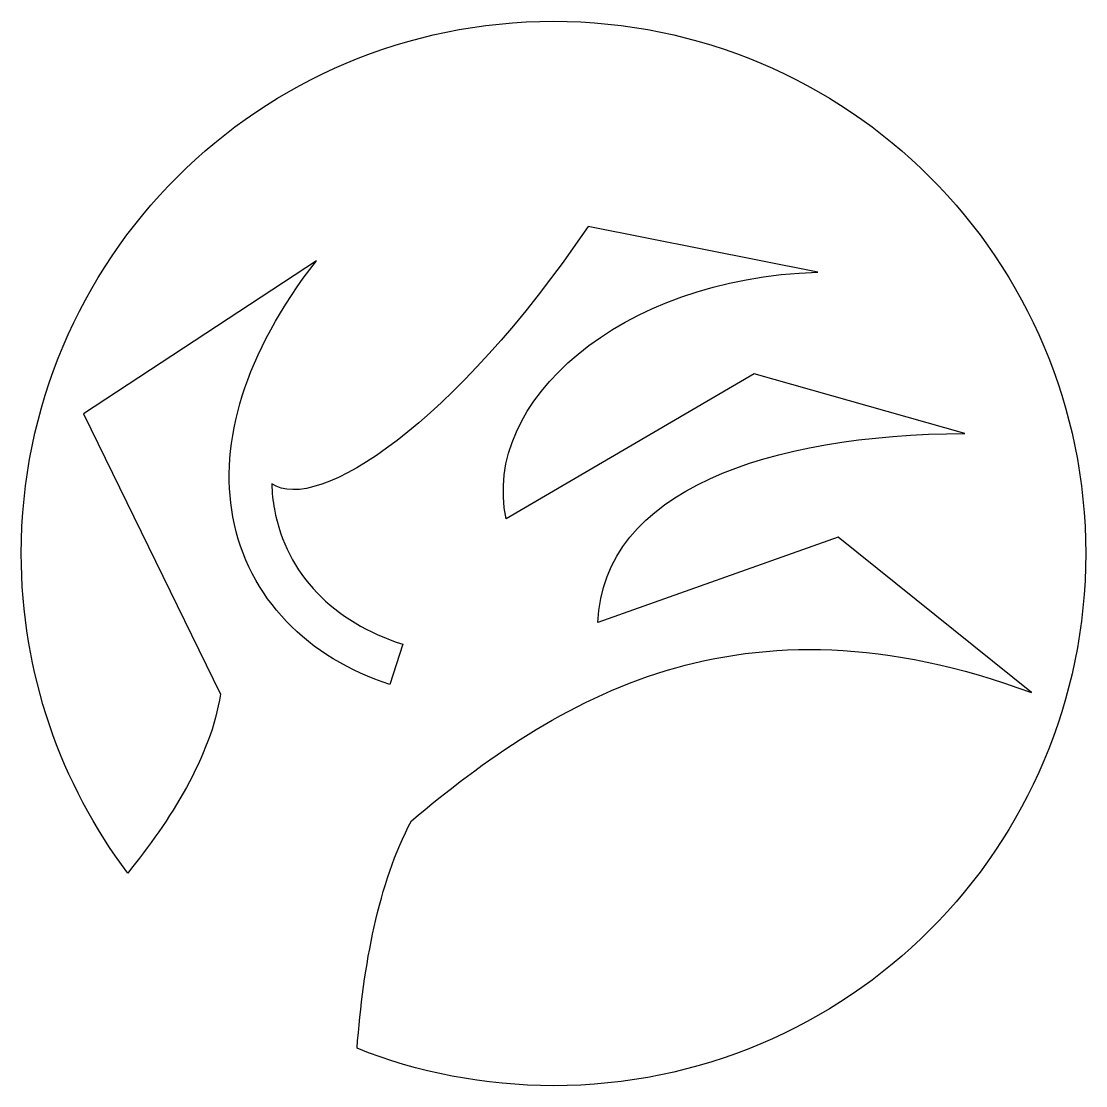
# Model space of a CAD drawing. Header units: centimetres. Extents: x -9.8 to 10, y -10.1 to 9.7.
import ezdxf

# ---------------------------------------------------------------- set-up
doc = ezdxf.new("R2010")
doc.units = ezdxf.units.CM
doc.header["$MEASUREMENT"] = 0
doc.layers.add('Layer 1', color=7, linetype='Continuous')

msp = doc.modelspace()

# ---------------------------------------------------------------- linework, layer by layer
at = {"layer": 'Layer 1'}
msp.add_open_spline([(0.07982, 9.71002), (-5.40046, 9.71002), (-9.83513, 5.27538), (-9.83513, -0.20493), (-9.83513, -0.20493), (-9.83513, -2.43941), (-9.09774, -4.49999), (-7.85294, -6.15711), (-7.85294, -6.15711), (-7.06495, -5.19189), (-6.30158, -3.98356), (-6.12447, -2.82668), (-6.12447, -2.82668), (-6.12447, -2.82668), (-8.67774, 2.39414), (-8.67774, 2.39414), (-8.67774, 2.39414), (-8.67774, 2.39414), (-4.33752, 5.24786), (-4.33752, 5.24786), (-4.33752, 5.24786), (-5.69153, 3.51159), (-6.14779, 1.86084), (-5.89411, 0.47824), (-5.89411, 0.47824), (-5.61686, -1.03306), (-4.48414, -2.16105), (-2.96807, -2.64493), (-2.96807, -2.64493), (-2.96807, -2.64493), (-2.72847, -1.89404), (-2.72847, -1.89404), (-2.72847, -1.89404), (-4.02164, -1.48134), (-4.89675, -0.59012), (-5.11889, 0.62044), (-5.11889, 0.62044), (-5.14681, 0.77267), (-5.16426, 0.93113), (-5.17033, 1.09525), (-5.17033, 1.09525), (-4.31795, 0.51544), (-1.75346, 2.23151), (0.72361, 5.8857), (0.72361, 5.8857), (0.72361, 5.8857), (5.00134, 5.0377), (5.00134, 5.0377), (5.00134, 5.0377), (1.30291, 4.91836), (-1.26912, 2.61557), (-0.80161, 0.44392), (-0.80161, 0.44392), (-0.80161, 0.44392), (3.82105, 3.14081), (3.82105, 3.14081), (3.82105, 3.14081), (3.82105, 3.14081), (7.74023, 2.03154), (7.74023, 2.03154), (7.74023, 2.03154), (4.09565, 2.01046), (0.99799, 0.97523), (0.90767, -1.49202), (0.90767, -1.49202), (0.90767, -1.49202), (5.38022, 0.09645), (5.38022, 0.09645), (5.38022, 0.09645), (5.38022, 0.09645), (8.98335, -2.79678), (8.98335, -2.79678), (8.98335, -2.79678), (3.55262, -0.78018), (0.12091, -2.9221), (-2.56802, -5.18825), (-2.56802, -5.18825), (-3.18359, -6.34884), (-3.46181, -7.87055), (-3.58014, -9.42339), (-3.58014, -9.42339), (-2.44801, -9.87265), (-1.21325, -10.11979), (0.07983, -10.11979), (0.07983, -10.11979), (5.56006, -10.11979), (9.99478, -5.68507), (9.99478, -0.20484), (9.99478, -0.20484), (9.99478, 5.27548), (5.56006, 9.71011), (0.07983, 9.71011), (0.07983, 9.71011), (0.07983, 9.71011), (0.07982, 9.71002), (0.07982, 9.71002)], degree=3, knots=[0, 0, 0, 0, 0.04, 0.04, 0.04, 0.04, 0.08, 0.08, 0.08, 0.08, 0.12, 0.12, 0.12, 0.12, 0.16, 0.16, 0.16, 0.16, 0.2, 0.2, 0.2, 0.2, 0.24, 0.24, 0.24, 0.24, 0.28, 0.28, 0.28, 0.28, 0.32, 0.32, 0.32, 0.32, 0.36, 0.36, 0.36, 0.36, 0.4, 0.4, 0.4, 0.4, 0.44, 0.44, 0.44, 0.44, 0.48, 0.48, 0.48, 0.48, 0.52, 0.52, 0.52, 0.52, 0.56, 0.56, 0.56, 0.56, 0.6, 0.6, 0.6, 0.6, 0.64, 0.64, 0.64, 0.64, 0.68, 0.68, 0.68, 0.68, 0.72, 0.72, 0.72, 0.72, 0.76, 0.76, 0.76, 0.76, 0.8, 0.8, 0.8, 0.8, 0.84, 0.84, 0.84, 0.84, 0.88, 0.88, 0.88, 0.88, 0.92, 0.92, 0.92, 0.92, 1, 1, 1, 1], dxfattribs=at)

doc.saveas('drawing.dxf')
